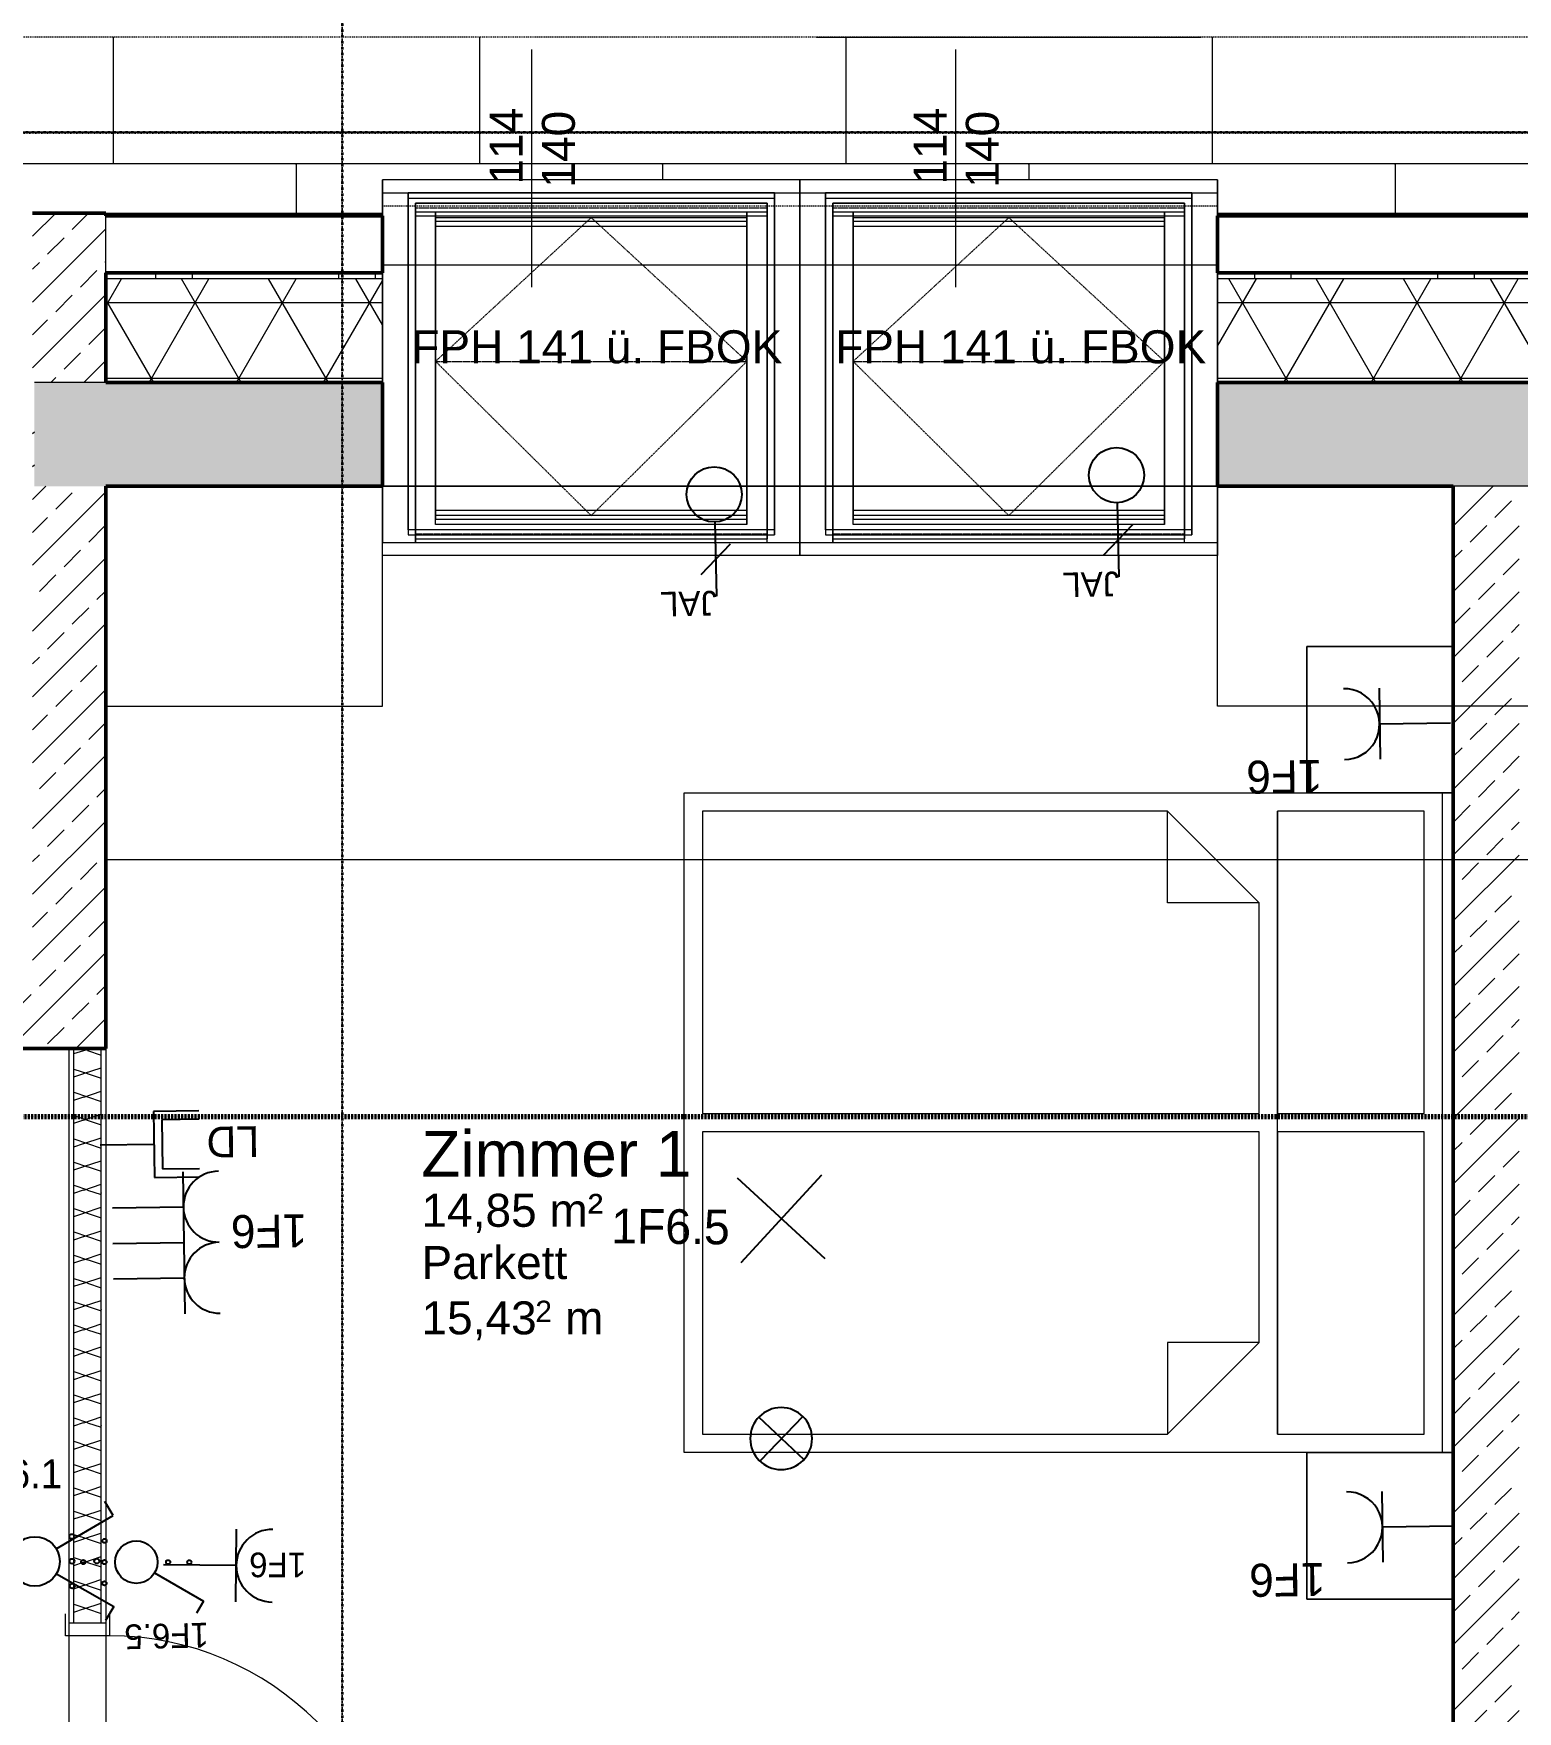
# Model space of a CAD drawing. Header units: metres. Extents: x -15638 to 29611, y -11908 to 29644.
# Drawn here: x 9167 to 13218, y 12502 to 17081 of the extents above; entities that cross this region are included whole.
import ezdxf
from ezdxf.enums import TextEntityAlignment as Align

# ---------------------------------------------------------------- set-up
doc = ezdxf.new("R2010")
doc.units = ezdxf.units.M
for name, pattern in [('Achse', [0.009, 0.005, -0.002, 0, -0.002]), ('Strich Punkt Mittel', [0.015875, 0.00635, -0.004763, 0, -0.004763]), ('Verdeckt', [0.003, 0.002, -0.001]), ('Verdeckt Oben', [0.00225, 0.0015, -0.00075]), ('Verdeckt Unten', [0.005, 0.003, -0.002])]:
    doc.linetypes.add(name, pattern=pattern)
for name, color, linetype, lineweight in [('A-GLAZ-IDEN_', 152, 'Continuous', 9), ('A-ROOF', 132, 'Continuous', 35), ('A-ROOF-FNSH', 132, 'Continuous', 35), ('A-ROOF-PATT', 132, 'Continuous', 35), ('A_2D', 7, 'Continuous', 13), ('A_Dach', 7, 'Continuous', 13), ('A_Fenster', 7, 'Continuous', 13), ('A_Moebel', 6, 'Continuous', 13), ('A_Raeume', 7, 'Continuous', 13), ('A_Raeume_', 7, 'Continuous', 5), ('A_Raeume_Beschriftung_', 7, 'Continuous', 9), ('A_Raster_', 1, 'Continuous', 9), ('A_Tueren', 31, 'Continuous', 13), ('A_Waende', 7, 'Continuous', 13), ('G-ANNO-SYMB_', 111, 'Continuous', 9)]:
    doc.layers.add(name, color=color, linetype=linetype, lineweight=lineweight)
doc.layers.add('E_Steckdose+Schalter', color=150, linetype='Continuous', true_color=0x0b6cf4)
doc.layers.add('ET_NACHRTECH', color=92, linetype='Continuous', true_color=0x00d100)
doc.layers.add('ET_LEGENDE - Wohnung$0$800_KO_HI____L', color=130, linetype='Continuous')
doc.styles.add('Arial_2', font='arial.ttf', dxfattribs={"height": 0.09})
doc.styles.add('Arial_3', font='arial.ttf', dxfattribs={"height": 0.125})
doc.styles.add('Arial_4', font='arial.ttf', dxfattribs={"height": 0.05849})
doc.styles.add('ET_LEGENDE - Wohnung$0$ROMANS', font='romans.shx', dxfattribs={"width": 0.6})
pattern_1 = [(45, (0, 0), (-0.08980256, 0.08980256), []), (45, (0.0898, 0), (-0.08980256, 0.08980256), [0.0635, -0.03175])]

# ---------------------------------------------------------------- blocks, each defined once
blk = doc.blocks.new('*U548')
for p, q in [((25, 43.3), (91.7, 158.8)), ((91.7, 158.8), (120.5, 142.1))]:
    blk.add_line(p, q)
blk.add_circle((0, 0), 50)
at = {"layer": 'ET_LEGENDE - Wohnung$0$800_KO_HI____L'}
for centre in [(0, 125), (0, 75), (-50, -75), (0, -75), (50, -75), (0, -125)]:
    blk.add_circle(centre, 5, dxfattribs=at)
at = {"style": 'ET_LEGENDE - Wohnung$0$ROMANS', "width": 0.6, "flags": 1}
for tag, p in [('RAUMBUCHNUMMER', (-0.2, -465.7)), ('ANLAGE', (-0.2, -615.7))]:
    blk.add_attdef(tag, text='', height=100, dxfattribs=at).set_placement(p, align=Align.MIDDLE)
for tag, p in [('TEILANLAGE_NR', (-0.2, -765.7)), ('KOMPONENTE', (-0.2, -915.7)), ('KOMPONENTE_NR', (-0.2, -1065.7)), ('BEZEICHNUNG', (-0.2, -1215.7)), ('TYP', (-0.2, -1365.7)), ('HERSTELLER', (-0.2, -1515.7)), ('MODEL', (-0.2, -1665.7)), ('LEISTUNG_MAX', (-0.2, -1815.7)), ('SPEZIFISCH_1', (-0.2, -1965.7)), ('SPEZIFISCH_2', (-0.2, -2115.7)), ('SPEZIFISCH_3', (-0.2, -2265.7)), ('SPEZIFISCH_4', (-0.2, -2415.7)), ('SPEZIFISCH_5', (-0.2, -2565.7)), ('GEWERKE_CODE', (-0.2, -2715.7)), ('LV_POS', (-0.2, -2865.7)), ('ZAEHLER', (-0.2, -3015.7)), ('PLATZHALTER_1', (-0.2, -3165.7)), ('PLATZHALTER_2', (-0.2, -3315.7)), ('PLATZHALTER_3', (-0.2, -3465.7)), ('JOBLISTE_VDMA', (-0.2, -3615.7)), ('ET_SPEZIFISCH_1', (-0.2, -3765.7)), ('ET_SPEZIFISCH_2', (-0.2, -3915.7)), ('ET_SPEZIFISCH_3', (-0.2, -4065.7)), ('ET_SPEZIFISCH_4', (-0.2, -4215.7)), ('ET_SPEZIFISCH_5', (-0.2, -4365.7)), ('ET_SPEZIFISCH_6', (-0.2, -4515.7)), ('ET_SPEZIFISCH_7', (-0.2, -4665.7))]:
    blk.add_attdef(tag, text='', height=100, dxfattribs=at).set_placement(p, align=Align.MIDDLE_CENTER)
blk = doc.blocks.new('*U567')
for p, q in [((62.5, 0), (-62.5, 0)), ((0, 0), (0, -125))]:
    blk.add_line(p, q)
blk.add_arc((0, 62.5), 62.5, 180, 0)
at = {"style": 'ET_LEGENDE - Wohnung$0$ROMANS', "width": 0.8, "flags": 1}
for tag, p in [('RAUMBUCHNUMMER', (0, -425)), ('ANLAGE', (0, -595.4)), ('TEILANLAGE_NR', (0, -755.5)), ('KOMPONENTE', (0, -901.3)), ('KOMPONENTE_NR', (0, -1063.3)), ('BEZEICHNUNG', (0, -1205.6)), ('TYP', (0, -1346.7)), ('HERSTELLER', (0, -1514.1)), ('MODEL', (0, -1677.3)), ('LEISTUNG_MAX', (0, -1851.5)), ('SPEZIFISCH_1', (0, -2012.8)), ('SPEZIFISCH_2', (0, -2200)), ('SPEZIFISCH_3', (0, -2374.2)), ('SPEZIFISCH_4', (0, -2548.5)), ('SPEZIFISCH_5', (0, -2722.7)), ('GEWERKE_CODE', (0, -2897)), ('LV_POS', (0, -3071.2)), ('ZAEHLER', (0, -3245.5)), ('PLATZHALTER_1', (0, -3419.7)), ('PLATZHALTER_2', (0, -3594)), ('PLATZHALTER_3', (0, -3768.2)), ('JOBLISTE_VDMA', (0, -3942.5)), ('ET_SPEZIFISCH_1', (0, -4116.7)), ('ET_SPEZIFISCH_2', (0, -4291)), ('ET_SPEZIFISCH_3', (0, -4465.2)), ('ET_SPEZIFISCH_4', (0, -4639.5)), ('ET_SPEZIFISCH_5', (0, -4813.7)), ('ET_SPEZIFISCH_6', (0, -4988)), ('ET_SPEZIFISCH_7', (0, -5162.2))]:
    blk.add_attdef(tag, text='', height=100, dxfattribs=at).set_placement(p, align=Align.MIDDLE)
blk = doc.blocks.new('*U557')
for p, q in [((-70.7, -70.7), (70.7, 70.7)), ((70.7, -70.7), (-70.7, 70.7))]:
    blk.add_line(p, q)
at = {"style": 'ET_LEGENDE - Wohnung$0$ROMANS', "width": 0.6, "flags": 1}
for tag, p in [('RAUMBUCHNUMMER', (0, -400)), ('ANLAGE', (0, -550))]:
    blk.add_attdef(tag, text='', height=100, dxfattribs=at).set_placement(p, align=Align.MIDDLE)
for tag, p in [('TEILANLAGE_NR', (0, -700)), ('KOMPONENTE', (0, -850)), ('KOMPONENTE_NR', (0, -1000)), ('BEZEICHNUNG', (0, -1150)), ('TYP', (0, -1300)), ('HERSTELLER', (0, -1450)), ('MODEL', (0, -1600)), ('LEISTUNG_MAX', (0, -1750)), ('SPEZIFISCH_1', (0, -1900)), ('SPEZIFISCH_2', (0, -2050)), ('SPEZIFISCH_3', (0, -2200)), ('SPEZIFISCH_4', (0, -2350)), ('SPEZIFISCH_5', (0, -2500)), ('GEWERKE_CODE', (0, -2650)), ('LV_POS', (0, -2800)), ('ZAEHLER', (0, -2950)), ('PLATZHALTER_1', (0, -3100)), ('PLATZHALTER_2', (0, -3250)), ('PLATZHALTER_3', (0, -3400)), ('JOBLISTE_VDMA', (0, -3550)), ('ET_SPEZIFISCH_1', (0, -3700)), ('ET_SPEZIFISCH_2', (0, -3850)), ('ET_SPEZIFISCH_3', (0, -4000)), ('ET_SPEZIFISCH_4', (0, -4150)), ('ET_SPEZIFISCH_5', (0, -4300)), ('ET_SPEZIFISCH_6', (0, -4450)), ('ET_SPEZIFISCH_7', (0, -4600))]:
    blk.add_attdef(tag, text='', height=100, dxfattribs=at).set_placement(p, align=Align.MIDDLE_CENTER)
blk = doc.blocks.new('hzmdba')
at = {"color": 1}
for points in [[(5046.03, 1505.526), (5046.95, 1503.842)], [(5045.639, 1504.237), (5047.346, 1505.147)]]:
    blk.add_lwpolyline(points, dxfattribs=at)
blk.add_circle((5046.5, 1504.686), 0.963, dxfattribs=at)
blk = doc.blocks.new('*U566')
for p, q in [((-125.3, 0), (125.3, 0)), ((0, 0), (0, -125))]:
    blk.add_line(p, q)
for centre in [(-62.8, 62.6), (62.5, 62.5)]:
    blk.add_arc(centre, 62.5, 180, 0)
at = {"layer": 'ET_LEGENDE - Wohnung$0$800_KO_HI____L'}
for p, q in [((-62.8, 0.1), (-62.8, -124.9)), ((62.5, 0), (62.5, -125))]:
    blk.add_line(p, q, dxfattribs=at)
at = {"style": 'ET_LEGENDE - Wohnung$0$ROMANS', "width": 0.8, "flags": 1}
for tag, p in [('RAUMBUCHNUMMER', (0, -425)), ('ANLAGE', (0, -595.4)), ('TEILANLAGE_NR', (0, -755.5)), ('KOMPONENTE', (0, -901.3)), ('KOMPONENTE_NR', (0, -1063.3)), ('BEZEICHNUNG', (0, -1205.6)), ('TYP', (0, -1346.7)), ('HERSTELLER', (0, -1514.1)), ('MODEL', (0, -1677.3)), ('LEISTUNG_MAX', (0, -1851.5)), ('SPEZIFISCH_1', (0, -2012.8)), ('SPEZIFISCH_2', (0, -2200)), ('SPEZIFISCH_3', (0, -2374.2)), ('SPEZIFISCH_4', (0, -2548.5)), ('SPEZIFISCH_5', (0, -2722.7)), ('GEWERKE_CODE', (0, -2897)), ('LV_POS', (0, -3071.2)), ('ZAEHLER', (0, -3245.5)), ('PLATZHALTER_1', (0, -3419.7)), ('PLATZHALTER_2', (0, -3594)), ('PLATZHALTER_3', (0, -3768.2)), ('JOBLISTE_VDMA', (0, -3942.5))]:
    blk.add_attdef(tag, text='', height=100, dxfattribs=at).set_placement(p, align=Align.MIDDLE)
blk = doc.blocks.new('*U558')
for p, q in [((-62.5, 85.9), (-62.5, 0)), ((-46.5, 85.9), (-46.5, 16)), ((46.5, 16), (46.5, 85.9)), ((62.5, 0), (62.5, 85.9)), ((-62.5, 0), (62.5, 0)), ((-46.5, 16), (46.5, 16)), ((0, 0), (0, -101.6))]:
    blk.add_line(p, q)
at = {"style": 'ET_LEGENDE - Wohnung$0$ROMANS', "width": 0.8, "flags": 1}
for tag, p in [('RAUMBUCHNUMMER', (0, -334.5)), ('ANLAGE', (0, -505)), ('TEILANLAGE_NR', (0, -665)), ('KOMPONENTE', (0, -810.9)), ('KOMPONENTE_NR', (0, -972.8)), ('BEZEICHNUNG', (0, -1115.1)), ('TYP', (0.8, -1261.8)), ('HERSTELLER', (0, -1423.6)), ('MODEL', (0, -1586.8)), ('LEISTUNG_MAX', (0, -1761)), ('SPEZIFISCH_1', (0, -1935.3)), ('SPEZIFISCH_2', (0, -2109.5)), ('SPEZIFISCH_3', (0, -2283.8)), ('SPEZIFISCH_4', (0, -2458)), ('SPEZIFISCH_5', (0, -2632.3)), ('GEWERKE_CODE', (0, -2806.5)), ('LV_POS', (0, -2980.8)), ('ZAEHLER', (0, -3155)), ('PLATZHALTER_1', (0, -3329.3)), ('PLATZHALTER_2', (0, -3503.5)), ('PLATZHALTER_3', (0, -3677.8)), ('JOBLISTE_VDMA', (0, -3852)), ('ET_SPEZIFISCH_1', (0, -4026.3)), ('ET_SPEZIFISCH_2', (0, -4200.5)), ('ET_SPEZIFISCH_3', (0, -4374.8)), ('ET_SPEZIFISCH_4', (0, -4549)), ('ET_SPEZIFISCH_5', (0, -4723.3)), ('ET_SPEZIFISCH_6', (0, -4897.5)), ('ET_SPEZIFISCH_7', (0, -5071.8))]:
    blk.add_attdef(tag, text='', height=100, dxfattribs=at).set_placement(p, align=Align.TOP_CENTER)
blk = doc.blocks.new('*U564')
for p, q in [((-91.7, 158.8), (-120.5, 142.1)), ((-25, 43.3), (-91.7, 158.8)), ((25, 43.3), (91.7, 158.8)), ((91.7, 158.8), (120.5, 142.1)), ((-25, -43.3), (-91.7, -158.8)), ((25, -43.3), (91.7, -158.8)), ((-91.7, -158.8), (-120.5, -142.1)), ((91.7, -158.8), (120.5, -142.1))]:
    blk.add_line(p, q)
blk.add_circle((0, 0), 50)
at = {"layer": 'ET_LEGENDE - Wohnung$0$800_KO_HI____L'}
for centre in [(0, 125), (0, 75), (-50, -75), (0, -75), (50, -75), (0, -125)]:
    blk.add_circle(centre, 5, dxfattribs=at)
at = {"style": 'ET_LEGENDE - Wohnung$0$ROMANS', "width": 0.6, "flags": 1}
for tag, p in [('RAUMBUCHNUMMER', (-0.2, -465.7)), ('ANLAGE', (-0.2, -615.7))]:
    blk.add_attdef(tag, text='', height=100, dxfattribs=at).set_placement(p, align=Align.MIDDLE)
for tag, p in [('TEILANLAGE_NR', (-0.2, -765.7)), ('KOMPONENTE', (-0.2, -915.7)), ('KOMPONENTE_NR', (-0.2, -1065.7)), ('BEZEICHNUNG', (-0.2, -1215.7)), ('TYP', (-0.2, -1365.7)), ('HERSTELLER', (-0.2, -1515.7)), ('MODEL', (-0.2, -1665.7)), ('LEISTUNG_MAX', (-0.2, -1815.7)), ('SPEZIFISCH_1', (-0.2, -1965.7)), ('SPEZIFISCH_2', (-0.2, -2115.7)), ('SPEZIFISCH_3', (-0.2, -2265.7)), ('SPEZIFISCH_4', (-0.2, -2415.7)), ('SPEZIFISCH_5', (-0.2, -2565.7)), ('GEWERKE_CODE', (-0.2, -2715.7)), ('LV_POS', (-0.2, -2865.7)), ('ZAEHLER', (-0.2, -3015.7)), ('PLATZHALTER_1', (-0.2, -3165.7)), ('PLATZHALTER_2', (-0.2, -3315.7)), ('PLATZHALTER_3', (-0.2, -3465.7)), ('JOBLISTE_VDMA', (-0.2, -3615.7)), ('ET_SPEZIFISCH_1', (-0.2, -3765.7)), ('ET_SPEZIFISCH_2', (-0.2, -3915.7)), ('ET_SPEZIFISCH_3', (-0.2, -4065.7)), ('ET_SPEZIFISCH_4', (-0.2, -4215.7)), ('ET_SPEZIFISCH_5', (-0.2, -4365.7)), ('ET_SPEZIFISCH_6', (-0.2, -4515.7)), ('ET_SPEZIFISCH_7', (-0.2, -4665.7))]:
    blk.add_attdef(tag, text='', height=100, dxfattribs=at).set_placement(p, align=Align.MIDDLE_CENTER)
blk = doc.blocks.new('*U555')
blk.add_line((0, 65), (0, 240))
at = {"linetype": 'Continuous', "ltscale": 0.125}
blk.add_line((35.4, 187.9), (-35.4, 117.1), dxfattribs=at)
blk.add_circle((0, 0), 65)
at = {"style": 'ET_LEGENDE - Wohnung$0$ROMANS', "width": 0.6, "flags": 1}
for tag, p in [('RAUMBUCHNUMMER', (0, -400)), ('ANLAGE', (0, -550))]:
    blk.add_attdef(tag, text='', height=100, dxfattribs=at).set_placement(p, align=Align.MIDDLE)
for tag, p in [('TEILANLAGE_NR', (0, -700)), ('KOMPONENTE', (0, -850)), ('KOMPONENTE_NR', (0, -1000)), ('BEZEICHNUNG', (0, -1150)), ('TYP', (0, -1300)), ('HERSTELLER', (0, -1450)), ('MODEL', (0, -1600)), ('LEISTUNG_MAX', (0, -1750)), ('SPEZIFISCH_1', (0, -1900)), ('SPEZIFISCH_2', (0, -2050)), ('SPEZIFISCH_3', (0, -2200)), ('SPEZIFISCH_4', (0, -2350)), ('SPEZIFISCH_5', (0, -2500)), ('GEWERKE_CODE', (0, -2650)), ('LV_POS', (0, -2800)), ('ZAEHLER', (0, -2950)), ('PLATZHALTER_1', (0, -3100)), ('PLATZHALTER_2', (0, -3250)), ('PLATZHALTER_3', (0, -3400)), ('JOBLISTE_VDMA', (0, -3550)), ('ET_SPEZIFISCH_1', (0, -3700)), ('ET_SPEZIFISCH_2', (0, -3850)), ('ET_SPEZIFISCH_3', (0, -4000)), ('ET_SPEZIFISCH_4', (0, -4150)), ('ET_SPEZIFISCH_5', (0, -4300)), ('ET_SPEZIFISCH_6', (0, -4450)), ('ET_SPEZIFISCH_7', (0, -4600))]:
    blk.add_attdef(tag, text='', height=100, dxfattribs=at).set_placement(p, align=Align.MIDDLE_CENTER)
blk = doc.blocks.new('Fens_Dach_1tlg1 - KF_1140X1400-V2-263_PP_03DG_BT1')
at = {"layer": 'A_Fenster'}
for p, q in [((31.3027, 87.4287), (30.1627, 87.4287)), ((30.1627, 87.4287), (30.1627, 86.4388)), ((30.1627, 87.3934), (30.1627, 87.4287)), ((31.3027, 86.4388), (31.3027, 87.4287)), ((31.3027, 87.4287), (31.3027, 87.3934)), ((30.1627, 86.4034), (30.1627, 87.3934)), ((30.1627, 87.3934), (30.2327, 87.3934)), ((30.2327, 87.3934), (31.2327, 87.3934)), ((30.2327, 86.4741), (30.2327, 87.3934)), ((30.2327, 87.3934), (30.2327, 87.3792)), ((31.2327, 87.3934), (30.2327, 87.3934)), ((30.2327, 87.3792), (30.2327, 86.46)), ((30.2327, 87.3792), (31.2327, 87.3792)), ((31.2327, 87.3934), (31.3027, 87.3934)), ((31.2327, 87.3934), (31.2327, 86.4741)), ((31.2327, 87.3792), (31.2327, 87.3934)), ((31.2327, 86.46), (31.2327, 87.3792)), ((31.3027, 87.3934), (31.3027, 86.4034)), ((30.2527, 86.4741), (30.2527, 87.3651)), ((30.2527, 87.3651), (31.2127, 87.3651)), ((30.2527, 87.3297), (30.2527, 87.3651)), ((30.2527, 86.4741), (30.2527, 87.3651)), ((30.2527, 87.3651), (30.2527, 87.3403)), ((31.2127, 87.3651), (30.2527, 87.3651)), ((30.2527, 87.3403), (30.2527, 86.4741)), ((30.3077, 87.3403), (30.2527, 87.3403)), ((31.2127, 87.3297), (30.2527, 87.3297)), ((30.2527, 87.3297), (30.2527, 86.4741)), ((30.3077, 87.3258), (30.3077, 87.3403)), ((31.1577, 87.3403), (30.3077, 87.3403)), ((30.3077, 87.3403), (30.3077, 86.5271)), ((31.1577, 87.3403), (30.3077, 87.3403)), ((30.3077, 86.5127), (30.3077, 87.3258)), ((30.3077, 87.3258), (30.3077, 87.3159)), ((30.3077, 87.3258), (31.1577, 87.3258)), ((30.3077, 87.3014), (30.3077, 87.3258)), ((31.2127, 87.3403), (31.1577, 87.3403)), ((31.1577, 87.3403), (31.1577, 87.3258)), ((31.1577, 86.5271), (31.1577, 87.3403)), ((31.1577, 87.3159), (31.1577, 87.3258)), ((31.1577, 87.3258), (31.1577, 86.5127)), ((31.1577, 87.3258), (31.1577, 87.3014)), ((31.2127, 87.3651), (31.2127, 86.4741)), ((31.2127, 87.3651), (31.2127, 87.3297)), ((31.2127, 87.3651), (31.2127, 86.4741)), ((31.2127, 87.3403), (31.2127, 87.3651)), ((31.2127, 86.4741), (31.2127, 87.3403)), ((31.2127, 86.4741), (31.2127, 87.3297)), ((30.3077, 87.3159), (30.3077, 86.5028)), ((30.3077, 87.3159), (31.1577, 87.3159)), ((30.3077, 86.5028), (30.3077, 87.3014)), ((31.1577, 87.3014), (30.3077, 87.3014)), ((31.1577, 86.5028), (31.1577, 87.3159)), ((31.1577, 87.3014), (31.1577, 86.5028)), ((30.3077, 86.4883), (30.3077, 86.5271)), ((30.3077, 86.5271), (31.1577, 86.5271)), ((30.3077, 86.5028), (30.3077, 86.5127)), ((31.1577, 86.5127), (30.3077, 86.5127)), ((30.3077, 86.5028), (31.1577, 86.5028)), ((30.3077, 86.4883), (30.3077, 86.5028)), ((31.1577, 86.4883), (31.1577, 86.5271)), ((31.1577, 86.5127), (31.1577, 86.5028)), ((31.1577, 86.5028), (31.1577, 86.4883)), ((31.2327, 86.4741), (30.2327, 86.4741)), ((30.2327, 86.4741), (30.2327, 86.46)), ((30.2327, 86.46), (31.2327, 86.46)), ((31.2127, 86.4741), (30.2527, 86.4741)), ((30.2527, 86.4741), (30.2527, 86.46)), ((30.2527, 86.46), (30.2527, 86.4741)), ((31.2127, 86.4741), (30.2527, 86.4741)), ((30.2527, 86.4741), (30.2527, 86.46)), ((30.2527, 86.4741), (30.2527, 86.46)), ((30.2527, 86.46), (30.2527, 86.4494)), ((30.2527, 86.4388), (30.2527, 86.46)), ((30.2527, 86.46), (30.2527, 86.4494)), ((30.2527, 86.46), (30.2527, 86.4494)), ((31.1577, 86.4883), (30.3077, 86.4883)), ((31.2127, 86.46), (31.2127, 86.4741)), ((31.2127, 86.46), (31.2127, 86.4741)), ((31.2127, 86.4741), (31.2127, 86.46)), ((31.2127, 86.46), (31.2127, 86.4741)), ((31.2127, 86.4494), (31.2127, 86.46)), ((31.2127, 86.4388), (31.2127, 86.46)), ((31.2127, 86.46), (31.2127, 86.4494)), ((31.2127, 86.4494), (31.2127, 86.46)), ((31.2327, 86.4741), (31.2327, 86.46)), ((30.1627, 86.4388), (31.3027, 86.4388)), ((30.1627, 86.4034), (30.1627, 86.4388)), ((30.2527, 86.4494), (30.2527, 86.4388)), ((30.2527, 86.4494), (31.2127, 86.4494)), ((30.2527, 86.4388), (31.2127, 86.4388)), ((31.2127, 86.4388), (31.2127, 86.4494)), ((31.3027, 86.4034), (31.3027, 86.4388)), ((31.3027, 86.4034), (30.1627, 86.4034))]:
    blk.add_line(p, q, dxfattribs=at)
at = {"layer": 'A_Fenster', "linetype": 'Verdeckt', "lineweight": 5}
for p, q in [((30.2527, 86.4741), (30.2527, 87.3523)), ((30.2527, 87.3523), (31.2127, 87.3523)), ((30.3077, 86.9334), (30.7327, 87.3258)), ((31.1577, 86.9334), (30.7327, 87.3258)), ((31.2127, 87.3523), (31.2127, 86.4741)), ((30.3077, 86.9334), (31.1577, 86.9334)), ((30.718, 86.5271), (30.3077, 86.9334)), ((30.7473, 86.5271), (31.1577, 86.9334)), ((30.7327, 86.5127), (30.718, 86.5271)), ((30.7327, 86.5127), (30.7473, 86.5271)), ((30.2527, 86.4614), (30.2527, 86.4741)), ((31.2127, 86.4614), (30.2527, 86.4614)), ((31.2127, 86.4741), (31.2127, 86.4614))]:
    blk.add_line(p, q, dxfattribs=at)
blk = doc.blocks.new('Moeb_Bett - Doppelbett 180x210-3788404-263_PP_03DG_BT1')
at = {"layer": 'A_Moebel', "color": 8}
for p, q in [((-0.9, 1.05), (0.9, 1.05)), ((-0.9, -1.05), (-0.9, 1.05)), ((0.9, 1.05), (0.9, -1.05)), ((-0.025, 1), (-0.85, 1)), ((-0.85, 1), (-0.85, -0.27)), ((-0.025, -0.52), (-0.025, 1)), ((0.85, 1), (0.025, 1)), ((0.025, 1), (0.025, -0.52)), ((0.85, -0.27), (0.85, 1)), ((-0.6, -0.27), (-0.85, -0.27)), ((-0.85, -0.27), (-0.6, -0.52)), ((-0.6, -0.52), (-0.6, -0.27)), ((0.6, -0.27), (0.85, -0.27)), ((0.6, -0.52), (0.6, -0.27)), ((0.85, -0.27), (0.6, -0.52)), ((-0.6, -0.52), (-0.025, -0.52)), ((0.025, -0.52), (0.6, -0.52)), ((-0.025, -0.57), (-0.85, -0.57)), ((-0.85, -0.57), (-0.85, -0.97)), ((-0.85, -0.57), (0.85, -0.57)), ((-0.025, -0.97), (-0.025, -0.57)), ((0.85, -0.57), (0.025, -0.57)), ((0.025, -0.57), (0.025, -0.97)), ((0.85, -0.97), (0.85, -0.57)), ((-0.9, -0.65), (-1.3, -0.65)), ((-1.3, -0.65), (-1.3, -1.05)), ((-1.3, -1.05), (-1.3, -0.65)), ((-1.3, -0.65), (-0.9, -0.65)), ((-0.9, -1.05), (-0.9, -0.65)), ((-0.9, -0.65), (-0.9, -1.05)), ((1.3, -0.65), (0.9, -0.65)), ((0.9, -0.65), (0.9, -1.05)), ((0.9, -1.05), (0.9, -0.65)), ((0.9, -0.65), (1.3, -0.65)), ((1.3, -1.05), (1.3, -0.65)), ((1.3, -0.65), (1.3, -1.05)), ((-0.85, -0.97), (-0.025, -0.97)), ((0.025, -0.97), (0.85, -0.97)), ((-1.3, -1.05), (-0.9, -1.05)), ((-0.9, -1.05), (-1.3, -1.05)), ((-0.9, -1.02), (0.9, -1.02)), ((0.9, -1.05), (1.3, -1.05)), ((1.3, -1.05), (0.9, -1.05))]:
    blk.add_line(p, q, dxfattribs=at)
blk = doc.blocks.new('Fens_Dach_1tlg1 - KF_1140X1400-V13-263_PP_03DG_BT1')
at = {"layer": 'A_Fenster'}
for p, q in [((30.1627, 87.4287), (29.0227, 87.4287)), ((29.0227, 87.4287), (29.0227, 86.4388)), ((29.0227, 87.3934), (29.0227, 87.4287)), ((30.1627, 86.4388), (30.1627, 87.4287)), ((30.1627, 87.4287), (30.1627, 87.3934)), ((29.0227, 86.4034), (29.0227, 87.3934)), ((29.0227, 87.3934), (29.0927, 87.3934)), ((29.0927, 87.3934), (30.0927, 87.3934)), ((29.0927, 86.4741), (29.0927, 87.3934)), ((29.0927, 87.3934), (29.0927, 87.3792)), ((30.0927, 87.3934), (29.0927, 87.3934)), ((29.0927, 87.3792), (29.0927, 86.46)), ((29.0927, 87.3792), (30.0927, 87.3792)), ((30.0927, 87.3934), (30.1627, 87.3934)), ((30.0927, 87.3934), (30.0927, 86.4741)), ((30.0927, 87.3792), (30.0927, 87.3934)), ((30.0927, 86.46), (30.0927, 87.3792)), ((30.1627, 87.3934), (30.1627, 86.4034)), ((29.1127, 86.4741), (29.1127, 87.3651)), ((29.1127, 87.3651), (30.0727, 87.3651)), ((29.1127, 87.3297), (29.1127, 87.3651)), ((29.1127, 86.4741), (29.1127, 87.3651)), ((29.1127, 87.3651), (29.1127, 87.3403)), ((30.0727, 87.3651), (29.1127, 87.3651)), ((29.1127, 87.3403), (29.1127, 86.4741)), ((29.1677, 87.3403), (29.1127, 87.3403)), ((30.0727, 87.3297), (29.1127, 87.3297)), ((29.1127, 87.3297), (29.1127, 86.4741)), ((29.1677, 87.3258), (29.1677, 87.3403)), ((30.0177, 87.3403), (29.1677, 87.3403)), ((29.1677, 87.3403), (29.1677, 86.5271)), ((30.0177, 87.3403), (29.1677, 87.3403)), ((29.1677, 86.5127), (29.1677, 87.3258)), ((29.1677, 87.3258), (29.1677, 87.3159)), ((29.1677, 87.3258), (30.0177, 87.3258)), ((29.1677, 87.3014), (29.1677, 87.3258)), ((30.0727, 87.3403), (30.0177, 87.3403)), ((30.0177, 87.3403), (30.0177, 87.3258)), ((30.0177, 86.5271), (30.0177, 87.3403)), ((30.0177, 87.3159), (30.0177, 87.3258)), ((30.0177, 87.3258), (30.0177, 86.5127)), ((30.0177, 87.3258), (30.0177, 87.3014)), ((30.0727, 87.3651), (30.0727, 86.4741)), ((30.0727, 87.3651), (30.0727, 87.3297)), ((30.0727, 87.3651), (30.0727, 86.4741)), ((30.0727, 87.3403), (30.0727, 87.3651)), ((30.0727, 86.4741), (30.0727, 87.3403)), ((30.0727, 86.4741), (30.0727, 87.3297)), ((29.1677, 87.3159), (29.1677, 86.5028)), ((29.1677, 87.3159), (30.0177, 87.3159)), ((29.1677, 86.5028), (29.1677, 87.3014)), ((30.0177, 87.3014), (29.1677, 87.3014)), ((30.0177, 86.5028), (30.0177, 87.3159)), ((30.0177, 87.3014), (30.0177, 86.5028)), ((29.1677, 86.4883), (29.1677, 86.5271)), ((29.1677, 86.5271), (30.0177, 86.5271)), ((29.1677, 86.5028), (29.1677, 86.5127)), ((30.0177, 86.5127), (29.1677, 86.5127)), ((29.1677, 86.5028), (30.0177, 86.5028)), ((29.1677, 86.4883), (29.1677, 86.5028)), ((30.0177, 86.4883), (30.0177, 86.5271)), ((30.0177, 86.5127), (30.0177, 86.5028)), ((30.0177, 86.5028), (30.0177, 86.4883)), ((30.0927, 86.4741), (29.0927, 86.4741)), ((29.0927, 86.4741), (29.0927, 86.46)), ((29.0927, 86.46), (30.0927, 86.46)), ((30.0727, 86.4741), (29.1127, 86.4741)), ((29.1127, 86.4741), (29.1127, 86.46)), ((29.1127, 86.46), (29.1127, 86.4741)), ((30.0727, 86.4741), (29.1127, 86.4741)), ((29.1127, 86.4741), (29.1127, 86.46)), ((29.1127, 86.4741), (29.1127, 86.46)), ((29.1127, 86.46), (29.1127, 86.4494)), ((29.1127, 86.4388), (29.1127, 86.46)), ((29.1127, 86.46), (29.1127, 86.4494)), ((29.1127, 86.46), (29.1127, 86.4494)), ((30.0177, 86.4883), (29.1677, 86.4883)), ((30.0727, 86.46), (30.0727, 86.4741)), ((30.0727, 86.46), (30.0727, 86.4741)), ((30.0727, 86.4741), (30.0727, 86.46)), ((30.0727, 86.46), (30.0727, 86.4741)), ((30.0727, 86.4494), (30.0727, 86.46)), ((30.0727, 86.4388), (30.0727, 86.46)), ((30.0727, 86.46), (30.0727, 86.4494)), ((30.0727, 86.4494), (30.0727, 86.46)), ((30.0927, 86.4741), (30.0927, 86.46)), ((29.0227, 86.4388), (30.1627, 86.4388)), ((29.0227, 86.4034), (29.0227, 86.4388)), ((29.1127, 86.4494), (29.1127, 86.4388)), ((29.1127, 86.4494), (30.0727, 86.4494)), ((29.1127, 86.4388), (30.0727, 86.4388)), ((30.0727, 86.4388), (30.0727, 86.4494)), ((30.1627, 86.4034), (30.1627, 86.4388)), ((30.1627, 86.4034), (29.0227, 86.4034))]:
    blk.add_line(p, q, dxfattribs=at)
at = {"layer": 'A_Fenster', "linetype": 'Verdeckt', "lineweight": 5}
for p, q in [((29.1127, 86.4741), (29.1127, 87.3523)), ((29.1127, 87.3523), (30.0727, 87.3523)), ((29.1677, 86.9334), (29.5927, 87.3258)), ((30.0177, 86.9334), (29.5927, 87.3258)), ((30.0727, 87.3523), (30.0727, 86.4741)), ((29.1677, 86.9334), (30.0177, 86.9334)), ((29.578, 86.5271), (29.1677, 86.9334)), ((29.6073, 86.5271), (30.0177, 86.9334)), ((29.5927, 86.5127), (29.578, 86.5271)), ((29.5927, 86.5127), (29.6073, 86.5271)), ((29.1127, 86.4614), (29.1127, 86.4741)), ((30.0727, 86.4614), (29.1127, 86.4614)), ((30.0727, 86.4741), (30.0727, 86.4614))]:
    blk.add_line(p, q, dxfattribs=at)
blk = doc.blocks.new('Fens_1tlg_OL - DF_OL_DK_1120x2400-10146496-263_PP_03DG_BT1')
at = {"layer": 'A_Fenster', "linetype": 'Verdeckt Oben', "lineweight": 5}
blk.add_line((-0.525, 0.26), (0.525, 0.26), dxfattribs=at)
blk = doc.blocks.new('UZ_D1 - SL_0800x2000_Zimmertür_Stahlzarge_GK-7175678-263_PP_03DG_BT1')
at = {"layer": 'A_Tueren', "lineweight": 5}
for p, q in [((0.4, 0.06), (0.4, 0.86)), ((-0.46, 0.06), (-0.4, 0.06)), ((-0.4, 0.06), (-0.4, -0.06)), ((0.4, 0.06), (0.4, -0.06)), ((0.46, 0.06), (0.4, 0.06)), ((-0.4, -0.06), (-0.46, -0.06)), ((0.4, -0.06), (0.46, -0.06))]:
    blk.add_line(p, q, dxfattribs=at)
blk.add_arc((0.4, 0.06), 0.8, 90, 180, dxfattribs=at)
blk = doc.blocks.new('BS_Fens_DFF - oben-7646409-263_PP_03DG_BT1')
at = {"layer": 'A-GLAZ-IDEN_'}
for p, q in [((0, 0.010761), (0, 0.013107)), ((0, 0.000124), (0, 0.010761))]:
    blk.add_line(p, q, dxfattribs=at)
blk = doc.blocks.new('354354')
at = {"layer": 'A-ROOF-PATT', "lineweight": 5}
h = blk.add_hatch(dxfattribs=at)
h.set_pattern_fill('FP_12', color=256, style=0, pattern_type=2)
h.set_pattern_definition([(180, (16.883, 43.595), (-1, -0.70711), [1, 0]), (180, (16.883, 43.241), (-1, -0.70711), [1, 0]), (270, (16.383, 43.948), (1, -0.70711), [0.35355, -0.35355]), (270, (15.883, 43.595), (1, -0.70711), [0.35355, -0.35355])])
h.paths.add_polyline_path([(28.7183, 87.338), (29.0227, 87.338), (29.0227, 87.4287), (31.3027, 87.4287), (31.3027, 87.338), (33.3777, 87.338), (33.3777, 87.4287), (34.5177, 87.4287), (34.5177, 87.338), (35.5702, 87.338), (35.5702, 87.4287), (37.8502, 87.4287), (37.8502, 87.338), (39.4427, 87.338), (39.4427, 87.818), (27.9077, 87.818), (27.9077, 87.338), (28.6083, 87.338)])
h = blk.add_hatch(dxfattribs=at)
h.set_pattern_fill('FP_7', color=127, style=0, pattern_type=2)
h.set_pattern_definition([(90, (0, 0), (-0.5, 0), []), (90, (0.1, 0), (-0.5, 0), [])])
h.paths.add_polyline_path([(28.278, 87.1584), (29.0227, 87.1584), (29.0227, 87.1754), (28.2677, 87.1754), (28.2677, 87.1584)])
h.paths.add_polyline_path([(31.9232, 87.1584), (33.3777, 87.1584), (33.3777, 87.1754), (31.3027, 87.1754), (31.3027, 87.1584), (31.5463, 87.1584)])
h.paths.add_polyline_path([(34.5177, 87.1584), (35.5702, 87.1584), (35.5702, 87.1754), (34.5177, 87.1754)])
h.paths.add_polyline_path([(37.9095, 87.1584), (39.2827, 87.1584), (39.2827, 87.1754), (37.8502, 87.1754), (37.8502, 87.1584)])
h = blk.add_hatch(dxfattribs=at)
h.set_pattern_fill('FP_13', color=127, style=0, pattern_type=2)
h.set_pattern_definition([(180, (33.675, 87.338), (9e-16, -0.20637), []), (240, (33.675, 87.338), (0.17873, -0.10319), []), (300, (33.675, 87.338), (0.178722, 0.103185), [])])
h.paths.add_polyline_path([(28.2839, 86.8756), (29.0227, 86.8756), (29.0227, 87.1584), (28.2677, 87.1584), (28.2677, 86.8756)])
h.paths.add_polyline_path([(32.9604, 86.8756), (33.3777, 86.8756), (33.3777, 87.1584), (31.3027, 87.1584), (31.3027, 86.8756), (32.1888, 86.8756)])
h.paths.add_polyline_path([(35.0238, 86.8756), (35.5702, 86.8756), (35.5702, 87.1584), (34.5177, 87.1584), (34.5177, 86.8756)])
h.paths.add_polyline_path([(38.6165, 86.8756), (39.2827, 86.8756), (39.2827, 87.1584), (37.8502, 87.1584), (37.8502, 86.8756), (37.9095, 86.8756)])
h = blk.add_hatch(dxfattribs=at)
h.set_pattern_fill('FP_4', color=127, style=0, pattern_type=2)
h.set_pattern_definition(pattern_1)
h.paths.add_polyline_path([(31.9463, 86.5927), (33.3777, 86.5927), (33.3777, 86.8756), (31.3027, 86.8756), (31.3027, 86.5927), (31.5463, 86.5927)])
h.paths.add_polyline_path([(28.2677, 86.5927), (29.0227, 86.5927), (29.0227, 86.8756), (28.0727, 86.8756), (28.0727, 86.5927)])
h.paths.add_polyline_path([(34.5177, 86.5927), (35.5702, 86.5927), (35.5702, 86.8756), (34.5177, 86.8756)])
h.paths.add_polyline_path([(37.9095, 86.5927), (39.2827, 86.5927), (39.2827, 86.8756), (37.8502, 86.8756), (37.8502, 86.5927)])
at = {"layer": 'A_Waende', "lineweight": 5}
h = blk.add_hatch(dxfattribs=at)
h.set_pattern_fill('FP_4', color=250, style=0, pattern_type=2)
h.set_pattern_definition(pattern_1)
h.paths.add_polyline_path([(28.1677, 85.258), (28.2677, 85.258), (28.2677, 86.5927), (28.0727, 86.5927), (28.0727, 86.8756), (28.2677, 86.8756), (28.2677, 87.338), (28.0677, 87.338), (28.0677, 85.258)])
h = blk.add_hatch(dxfattribs=at)
h.set_pattern_fill('FP_4', color=250, style=0, pattern_type=2)
h.set_pattern_definition(pattern_1)
h.paths.add_polyline_path([(31.9463, 78.4805), (32.1263, 78.4805), (32.1263, 78.633), (31.9463, 78.633), (31.9463, 78.5305)])
h.paths.add_polyline_path([(31.9463, 79.653), (32.1263, 79.653), (32.1263, 86.5927), (31.9463, 86.5927), (31.9463, 79.673)])
h = blk.add_hatch(dxfattribs=at)
h.set_pattern_fill('FP_4', color=250, style=0, pattern_type=2)
h.set_pattern_definition(pattern_1)
h.paths.add_polyline_path([(22.7527, 85.158), (22.7332, 85.0802), (22.7686, 85.0944), (22.7587, 85.134)])
h.paths.add_polyline_path([(22.7277, 85.258), (22.7527, 85.158), (22.7777, 85.258), (22.7527, 85.258)])
h.paths.add_polyline_path([(22.6852, 85.258), (22.7277, 85.195), (22.7277, 85.258), (22.7087, 85.258)])
h.paths.add_polyline_path([(22.2577, 85.058), (22.6777, 85.058), (22.6852, 85.061), (22.6852, 85.258), (22.2577, 85.258)])
h.paths.add_polyline_path([(22.8202, 85.258), (22.7777, 85.258), (22.7777, 85.195)])
h.paths.add_polyline_path([(22.9202, 85.058), (23.0727, 85.058), (23.0727, 85.258), (22.8202, 85.258), (22.8202, 85.115), (22.8277, 85.118), (22.8277, 85.058)])
h.paths.add_polyline_path([(25.6227, 85.058), (25.6227, 85.258), (24.8427, 85.258), (24.8427, 85.058)])
h.paths.add_polyline_path([(27.6924, 85.058), (28.2677, 85.058), (28.2677, 85.258), (27.3927, 85.258), (27.3927, 85.058)])
h.paths.add_polyline_path([(22.6879, 85.0621), (22.7277, 85.078), (22.7277, 85.121), (22.7087, 85.0928)])
h.paths.add_polyline_path([(22.7777, 85.098), (22.7899, 85.1029), (22.7777, 85.121), (22.7777, 85.118)])
h = blk.add_hatch(dxfattribs=at)
h.set_pattern_fill('FP_30', color=250, angle=-135, style=0, pattern_type=2)
h.set_pattern_definition([(315, (28.1676, 83.807), (0.254, -0.1270034), [0.02245, -0.15715]), (315, (28.27861, 83.75963), (0.254, -0.1270034), [0.02245, -0.15715]), (315, (28.1676, 83.74336), (0.254, -0.1270034), [0.02245, -0.15715]), (315, (28.27861, 83.69599), (0.254, -0.1270034), [0.02245, -0.15715]), (341.565, (28.183862, 83.79074), (0.5079977, -0.1270007), [0.0502, -0.35141]), (341.565, (28.23124, 83.774476), (0.5079977, -0.1270007), [0.0502, -0.35141]), (341.565, (28.183862, 83.7271), (0.5079977, -0.1270007), [0.0502, -0.35141]), (341.565, (28.23053, 83.711543), (0.5079977, -0.1270007), [0.0502, -0.35141]), (45, (28.27861, 83.79074), (-0.254, -0.1270034), [0.02245, -0.15715]), (45, (28.1676, 83.74336), (-0.254, -0.1270034), [0.02245, -0.15715]), (45, (28.27861, 83.7271), (-0.254, -0.1270034), [0.02245, -0.15715]), (45, (28.1676, 83.67972), (-0.254, -0.1270034), [0.02245, -0.15715]), (18.435, (28.23124, 83.774476), (-0.5079977, -0.1270007), [0.0502, -0.35141]), (18.435, (28.183155, 83.75892), (-0.5079977, -0.1270007), [0.0502, -0.35141]), (18.435, (28.23053, 83.711543), (-0.5079977, -0.1270007), [0.0502, -0.35141]), (18.435, (28.183862, 83.695987), (-0.5079977, -0.1270007), [0.0502, -0.35141])])
h.paths.add_polyline_path([(28.2552, 82.543), (28.2552, 82.6205), (28.1802, 82.6205), (28.1802, 82.543)])
h.paths.add_polyline_path([(28.1802, 83.4905), (28.2552, 83.4905), (28.2552, 85.058), (28.1802, 85.058), (28.1802, 83.5108)])
at = {"layer": 'A-ROOF', "color": 10, "lineweight": 50}
for p, q in [((28.0677, 87.338), (28.2677, 87.338)), ((29.0227, 87.3309), (28.2677, 87.3309)), ((29.0227, 87.1754), (29.0227, 87.3309)), ((31.3027, 87.1754), (31.3027, 87.3309)), ((33.3777, 87.3309), (31.3027, 87.3309)), ((29.0227, 87.1754), (28.2677, 87.1754)), ((33.3777, 87.1754), (31.3027, 87.1754)), ((28.2677, 86.8756), (29.0227, 86.8756)), ((29.0227, 86.5927), (29.0227, 86.8756)), ((31.3027, 86.8756), (33.3777, 86.8756)), ((31.3027, 86.5927), (31.3027, 86.8756)), ((28.2677, 86.5927), (29.0227, 86.5927)), ((31.3027, 86.5927), (31.9463, 86.5927))]:
    blk.add_line(p, q, dxfattribs=at)
at = {"layer": 'A-ROOF', "lineweight": 18}
for p, q in [((29.0227, 87.1584), (28.2677, 87.1584)), ((33.3777, 87.1584), (31.3027, 87.1584)), ((28.2677, 86.8756), (28.0727, 86.8756))]:
    blk.add_line(p, q, dxfattribs=at)
at = {"layer": 'A-ROOF-FNSH', "color": 7, "lineweight": 13}
for p, q in [((28.2677, 87.338), (29.0227, 87.338)), ((29.0227, 87.3309), (29.0227, 87.338)), ((31.3027, 87.338), (33.3777, 87.338)), ((31.3027, 87.3309), (31.3027, 87.338)), ((29.0227, 86.8756), (29.0227, 87.1754)), ((31.3027, 86.8756), (31.3027, 87.1754))]:
    blk.add_line(p, q, dxfattribs=at)
at = {"layer": 'A_2D', "linetype": 'Verdeckt Oben', "lineweight": 5}
for p, q in [((29.0227, 87.1966), (31.3027, 87.1966)), ((29.0227, 86.5927), (29.0227, 87.1966)), ((31.3027, 86.5927), (31.3027, 87.1966)), ((31.3027, 85.9927), (31.3027, 86.7674)), ((28.2677, 86.5927), (29.0227, 86.5927)), ((29.0227, 86.5927), (31.3027, 86.5927)), ((29.0227, 85.9927), (29.0227, 86.5927)), ((33.3777, 86.5927), (31.3027, 86.5927)), ((28.2677, 85.9927), (29.0227, 85.9927)), ((33.3777, 85.9927), (31.3027, 85.9927)), ((39.0702, 85.5727), (28.2677, 85.5727))]:
    blk.add_line(p, q, dxfattribs=at)
at = {"layer": 'A_Dach', "color": 8, "linetype": 'Verdeckt Unten'}
for p, q in [((39.4427, 87.818), (27.9077, 87.818)), ((29.0227, 87.338), (29.0227, 87.3934)), ((29.0227, 87.3934), (31.3027, 87.3934)), ((29.0227, 87.358), (29.0227, 87.3934)), ((31.3027, 87.3934), (31.3027, 87.338)), ((29.0227, 87.358), (31.3027, 87.358))]:
    blk.add_line(p, q, dxfattribs=at)
at = {"layer": 'A_Raeume', "color": 8, "linetype": 'Verdeckt'}
for p, q in [((29.0927, 86.5927), (29.0227, 86.5927)), ((29.1127, 86.5927), (29.0927, 86.5927)), ((30.0727, 86.5927), (29.1127, 86.5927)), ((30.0927, 86.5927), (30.0727, 86.5927)), ((30.2327, 86.5927), (30.0927, 86.5927)), ((30.2527, 86.5927), (30.2327, 86.5927)), ((31.2127, 86.5927), (30.2527, 86.5927)), ((31.2327, 86.5927), (31.2127, 86.5927)), ((31.3027, 86.5927), (31.2327, 86.5927))]:
    blk.add_line(p, q, dxfattribs=at)
at = {"layer": 'A_Raeume_', "flags": 128}
for points in [[(28.2677, 86.5927), (28.2677, 85.158), (28.2677, 85.0564), (28.2677, 82.5555), (31.9463, 82.5555), (31.9463, 86.5927), (31.3527, 86.5927), (31.3027, 86.5927), (31.1997, 86.5927), (29.1257, 86.5927), (29.0227, 86.5927), (28.9727, 86.5927)], [(28.1677, 85.058), (22.3202, 85.058), (22.3202, 82.6355), (22.3202, 80.4355), (25.8677, 80.4355), (25.8677, 81.9355), (27.7227, 81.9355), (27.7227, 82.5555), (28.1677, 82.5555)]]:
    blk.add_lwpolyline(points, close=True, dxfattribs=at)
at = {"layer": 'A_Raster_', "linetype": 'Strich Punkt Mittel', "lineweight": 35}
for p, q in [((28.9127, 94.2296), (28.9127, 59.9489)), ((48.1215, 87.558), (3.8074, 87.558))]:
    blk.add_line(p, q, dxfattribs=at)
at = {"layer": 'A_Waende', "color": 10, "lineweight": 50}
for p, q in [((28.2677, 87.3309), (28.2677, 87.338)), ((28.2677, 86.8756), (28.2677, 87.1754)), ((28.2677, 86.5927), (28.2677, 85.058)), ((31.9463, 86.5927), (31.9463, 80.3355)), ((27.3927, 85.058), (28.2677, 85.058))]:
    blk.add_line(p, q, dxfattribs=at)
at = {"layer": 'A_Waende', "lineweight": 18}
blk.add_line((28.2677, 87.1754), (28.2677, 87.3309), dxfattribs=at)
at = {"layer": 'A_Waende'}
for p, q in [((28.1677, 82.5555), (28.1677, 85.058)), ((28.1802, 83.4905), (28.1802, 85.058)), ((28.2552, 83.4905), (28.2552, 85.058)), ((28.2677, 85.058), (28.2677, 82.5555)), ((28.1677, 83.4905), (28.1802, 83.4905)), ((28.2552, 83.4905), (28.2677, 83.4905))]:
    blk.add_line(p, q, dxfattribs=at)
at = {"layer": 'A_Waende', "color": 250, "lineweight": 5}
blk.add_line((28.1802, 83.4905), (28.2552, 83.4905), dxfattribs=at)
at = {"layer": 'G-ANNO-SYMB_', "linetype": 'Achse', "lineweight": 70}
blk.add_line((5.0046, 84.8728), (47.8756, 84.8728), dxfattribs=at)
at = {"layer": 'A-GLAZ-IDEN_', "xscale": 49.99999999999998, "yscale": 49.99999999999998, "zscale": 49.99999999999998}
for p in [(29.4309, 87.1295), (30.5882, 87.1295)]:
    blk.add_blockref('BS_Fens_DFF - oben-7646409-263_PP_03DG_BT1', p, dxfattribs=at)
at = {"layer": 'A_Fenster', "linetype": 'Verdeckt Oben', "lineweight": 5}
blk.add_blockref('Fens_1tlg_OL - DF_OL_DK_1120x2400-10146496-263_PP_03DG_BT1', (30.7327, 87.558), dxfattribs=at)
at = {"layer": 'A_Fenster'}
for name in ['Fens_Dach_1tlg1 - KF_1140X1400-V13-263_PP_03DG_BT1', 'Fens_Dach_1tlg1 - KF_1140X1400-V2-263_PP_03DG_BT1']:
    blk.add_blockref(name, (0, 0), dxfattribs=at)
at = {"layer": 'A_Moebel', "color": 8, "rotation": 89.99999999999925}
blk.add_blockref('Moeb_Bett - Doppelbett 180x210-3788404-263_PP_03DG_BT1', (30.8963, 84.8555), dxfattribs=at)
at = {"layer": 'A_Tueren', "rotation": 269.9999999999994}
blk.add_blockref('UZ_D1 - SL_0800x2000_Zimmertür_Stahlzarge_GK-7175678-263_PP_03DG_BT1', (28.2177, 83.0555), dxfattribs=at)
at = {"layer": 'A-GLAZ-IDEN_', "char_height": 0.09, "width": 0.252532, "attachment_point": 1, "rotation": 90, "style": 'Arial_2'}
for s, insert in [('114', (29.3156, 87.4159)), ('140', (29.4581, 87.4074)), ('114', (30.4729, 87.4159)), ('140', (30.6154, 87.4074))]:
    blk.add_mtext(s, dxfattribs=dict(at, insert=insert))
at = {"layer": 'A-GLAZ-IDEN_', "char_height": 0.09, "width": 1.20654, "attachment_point": 1, "style": 'Arial_2'}
for insert in [(29.1014, 87.0182), (30.2586, 87.0182)]:
    blk.add_mtext('FPH 141 ü. FBOK', dxfattribs=dict(at, insert=insert))
at = {"layer": 'A_Raeume_Beschriftung_', "attachment_point": 1}
for s, insert, char_height, width, style in [('Zimmer 1', (29.1292, 84.8335), 0.125, 0.89789, 'Arial_3'), ('14,85 m²', (29.1292, 84.6616), 0.09, 0.58924, 'Arial_2'), ('Parkett', (29.1292, 84.519), 0.09, 0.464979, 'Arial_2'), ('15,43', (29.1292, 84.3681), 0.09, 0.376793, 'Arial_2'), ('2', (29.4401, 84.3699), 0.0585, 0.056118, 'Arial_4'), (' m', (29.4864, 84.3681), 0.09, 0.164346, 'Arial_2')]:
    blk.add_mtext(s, dxfattribs=dict(at, insert=insert, char_height=char_height, width=width, style=style))

msp = doc.modelspace()

# ---------------------------------------------------------------- linework, layer by layer
at = {"color": 5}
msp.add_lwpolyline([(-10981, 16688.6), (-10981, 6097.4), (-10981, 330.8), (-6220.5, 330.8), (3979.3, 330.8), (13979.3, 330.8), (23499, 330.8), (23499.3, 810.8), (23499, 10810.8), (23499, 16810.8), (19347.7, 16810.8), (9347.7, 16810.8), (-981, 16810.8), (-10981, 16810.8), (-10981, 16688.6)], dxfattribs=at)

# ---------------------------------------------------------------- block references
at = {"xscale": 1000, "yscale": 1000, "zscale": 1000}
msp.add_blockref('354354', (-18903.7, -70747.2), dxfattribs=at)
at = {"extrusion": (0.012237, -3.33787e-05, 0.999925), "xscale": -87.70202311672725, "yscale": 87.70202311672806, "zscale": 87.70202311672804, "rotation": 344.9206533351098}
msp.add_blockref('hzmdba', (404223.8, -229315.7, 136.7), dxfattribs=at)
at = {"layer": 'E_Steckdose+Schalter'}
for name, p, xscale, yscale, zscale, rotation in [('*U555', (12123.1, 15875.7), 1.15822503442624, 1.15822503442624, 1.15822503442624, 181.3611016865098), ('*U555', (11024.8, 15823.2), 1.15822503442624, 1.15822503442624, 1.15822503442624, 181.3611016865098), ('*U567', (12841.1, 15197.4), 1.548120796385311, 1.548120796385311, 1.548120796385311, 90.77946431351155), ('*U566', (9576.8, 13780.8), 1.548120796385311, 1.548120796385311, 1.548120796385311, 270.7794643135116), ('*U557', (11208.3, 13846.9), 1.626603779674898, 1.626603779674898, 1.626603779674898, 2.280475644514359), ('*U567', (12849.1, 13005.7), 1.548120796385311, 1.548120796385311, 1.548120796385311, 90.77946431351155), ('*U564', (9170.4, 12911.1), 1.350631848881128, 1.350631848881128, 1.350631848881128, 90.35829467527299), ('*U548', (9447.1, 12909.3), 1.158225034426244, 1.158225034426244, 1.158225034426244, 269.9468147202402), ('*U567', (9719.9, 12900.2), 1.586793636067308, 1.586793636067308, 1.586793636067308, 269.6142267636048)]:
    msp.add_blockref(name, p, dxfattribs=dict(at, xscale=xscale, yscale=yscale, zscale=zscale, rotation=rotation))
at = {"layer": 'ET_NACHRTECH', "xscale": 1.440799109933636, "yscale": 1.440799109933636, "zscale": 1.440799109933636, "rotation": 270.7794643135023}
msp.add_blockref('*U558', (9495.1, 14049.2), dxfattribs=at)

# ---------------------------------------------------------------- texts
at = {"color": 212}
for s, height, rotation, p in [('JAL', 67.36, 181.3611, (12129.9, 15613)), ('JAL', 67.36, 181.3611, (11031.5, 15560.4)), ('1F6', 90.04, 180.7795, (12684.5, 15098.9)), ('LD', 83.8, 180.7795, (9781.8, 14099.2)), ('1F6', 90.04, 180.7795, (9912.5, 13858.8)), ('1F6.5', 94.6, 359.4197, (10743.3, 13779.5)), ('1F6.1', 78.55, 0.1777, (8976.3, 13110.2)), ('1F6', 67.36, 180.0422, (9910.6, 12935.5)), ('1F6', 90.04, 180.7795, (12692.5, 12907.2)), ('1F6.5', 67.36, 181.3229, (9644.3, 12744.1))]:
    msp.add_text(s, height=height, rotation=rotation, dxfattribs=at).set_placement(p)

doc.saveas('drawing.dxf')
